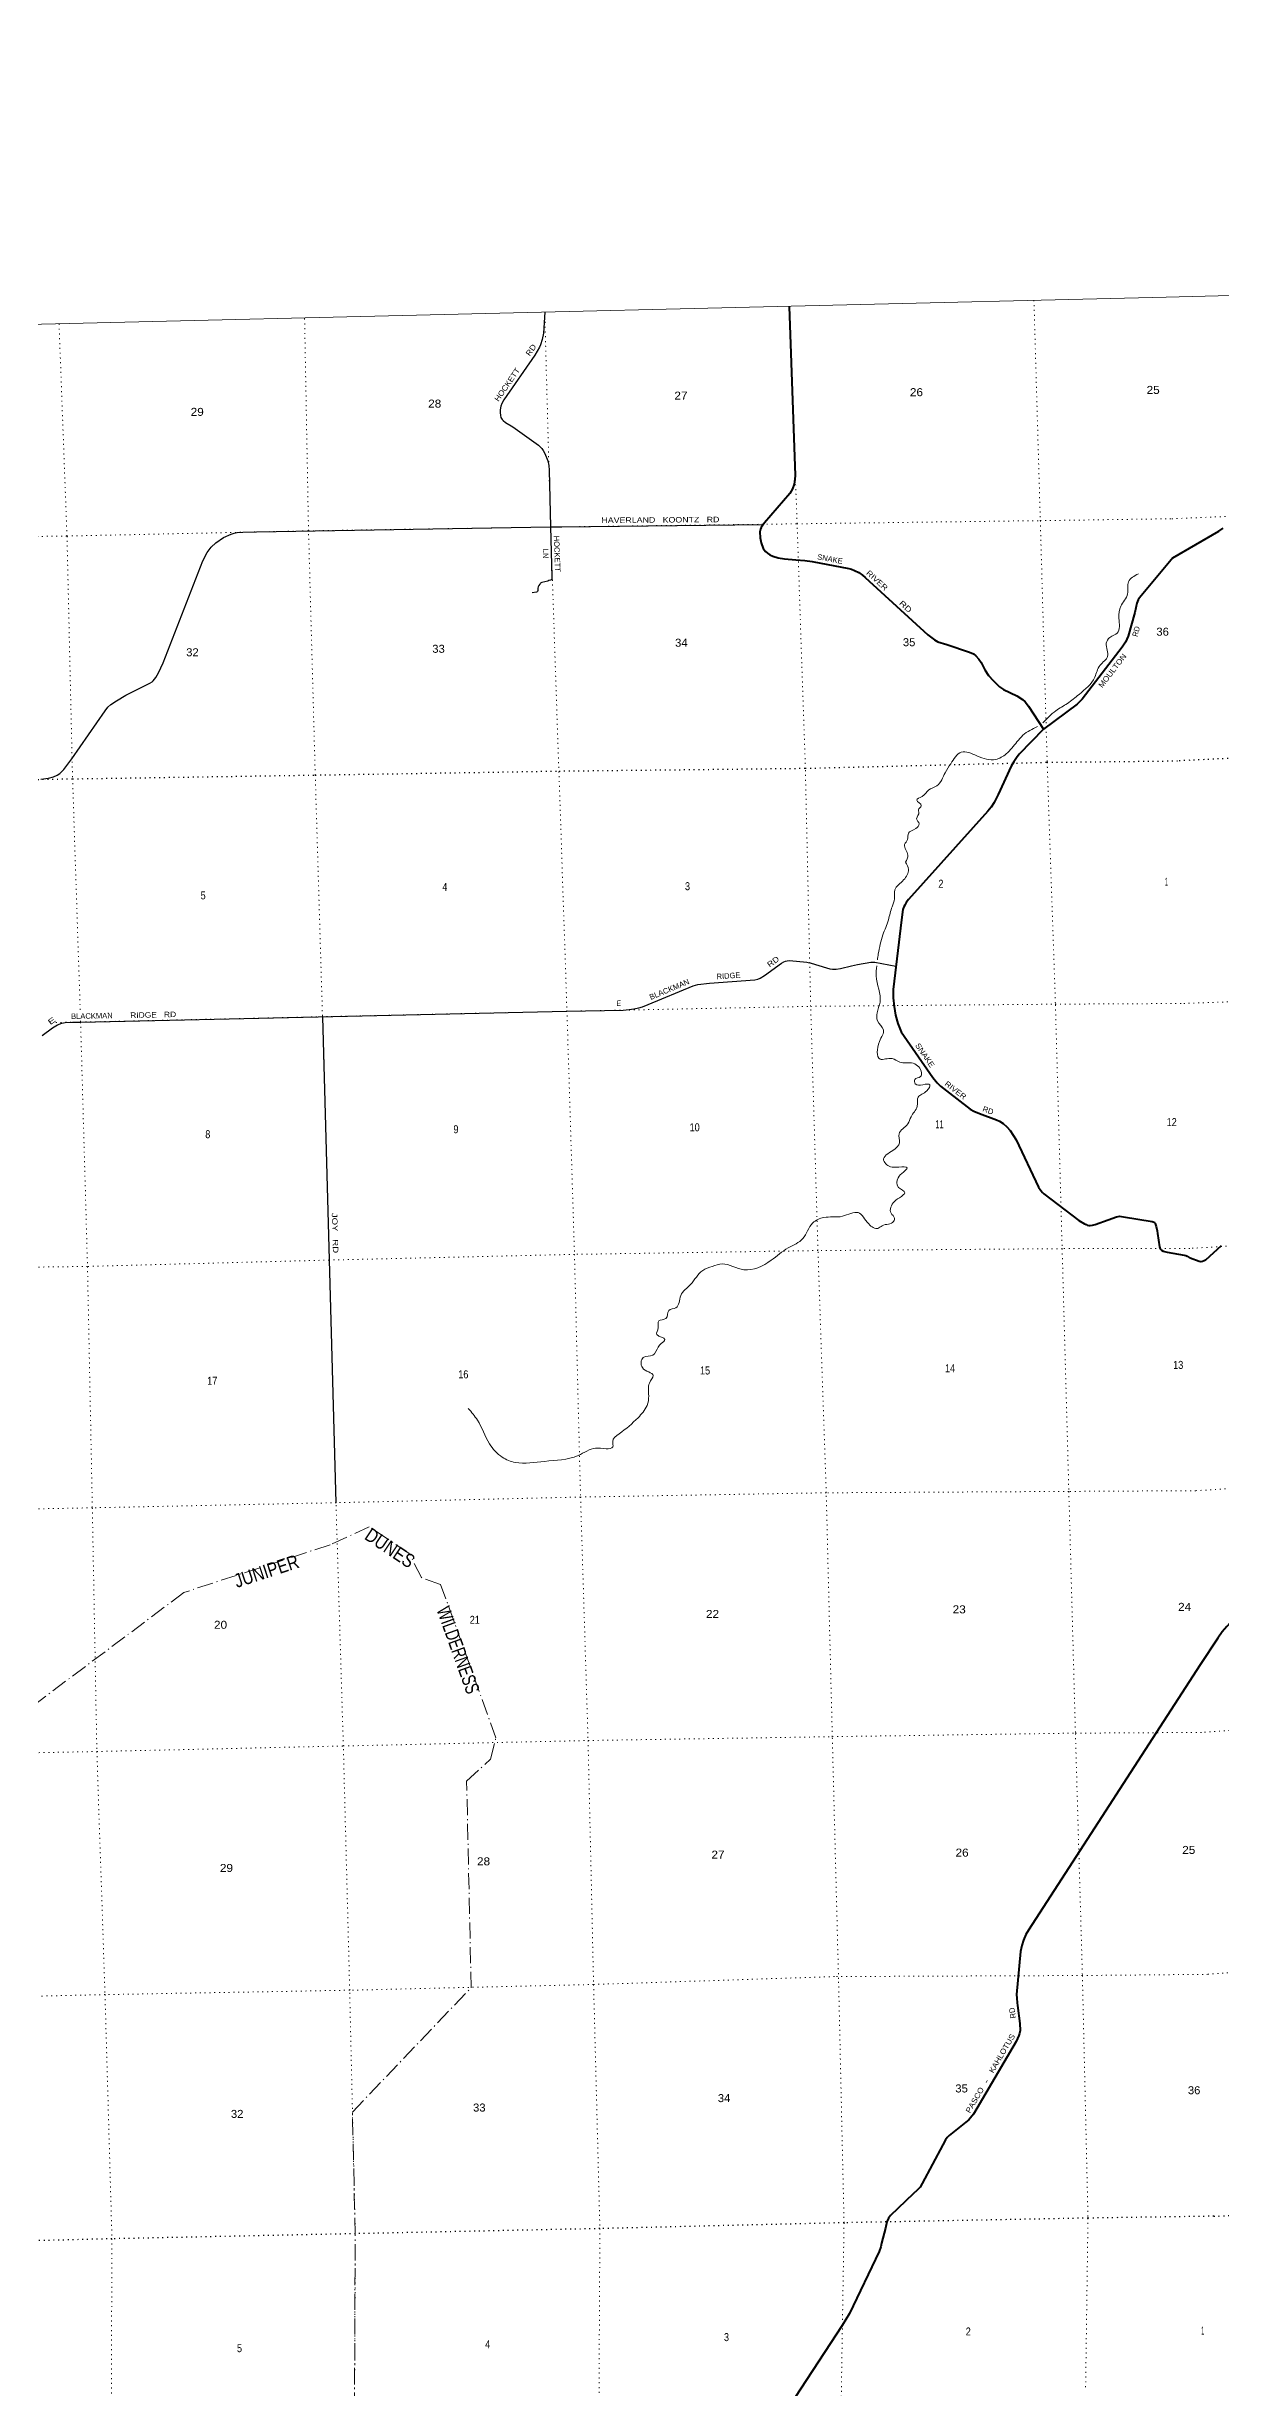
# Model space of a CAD drawing. Header units: feet. Extents: x 505285 to 763886, y -543582 to -353855.
# Drawn here: x 543965 to 569612, y -405035 to -353855 of the extents above; entities that cross this region are included whole.
import ezdxf
from ezdxf.enums import TextEntityAlignment as Align

# ---------------------------------------------------------------- set-up
doc = ezdxf.new("R2010")
doc.units = ezdxf.units.FT
doc.header["$LTSCALE"] = 70
doc.linetypes.add('DOT_DASHED', pattern=[7.7, 5, -1.2, 0.3, -1.2])
doc.linetypes.add('DOTTED', pattern=[1.5, 0.3, -1.2])
for name, color, linetype, lineweight in [('26', 7, 'Continuous', 40), ('27', 7, 'Continuous', 13), ('29', 7, 'Continuous', 25), ('30', 7, 'Continuous', 13), ('39', 7, 'Continuous', 13), ('4', 7, 'Continuous', 13), ('44', 7, 'DOT_DASHED', 13), ('6', 7, 'DOTTED', 25), ('7', 7, 'DOTTED', 13)]:
    doc.layers.add(name, color=color, linetype=linetype, lineweight=lineweight)

msp = doc.modelspace()

# ---------------------------------------------------------------- linework, layer by layer
at = {"layer": '26'}
for points in [[(560192.33, -359530.42), (560322.15, -363230.77), (560318.18, -363311.83), (560302.34, -363419.61), (560261.15, -363524.21), (560205.42, -363626.72), (559652.93, -364265.93), (559581.98, -364365.65), (559567.4, -364402.23), (559551.56, -364462.45), (559554.25, -364593.18), (559576.91, -364703.36), (559624.84, -364824.91), (559670.36, -364888.79), (559714.71, -364926.82), (559771.73, -364964.86), (559834.58, -364993.76), (559952.3, -365028.26), (560090.3, -365051.25), (560337.32, -365072.75), (560530.15, -365091.24), (560690.4, -365113.84), (561491.81, -365264.11), (561550.47, -365280.25), (561617, -365305.6), (561712.03, -365353.15), (561794.39, -365407.04), (561852.44, -365460.27), (563221.76, -366716.41), (563366.17, -366824.2), (563443.24, -366863.53), (563640.82, -366927.55), (564135.15, -367091.08), (564222.53, -367132.96), (564273.21, -367174.17), (564333.4, -367247.07), (564386.05, -367315.41), (564469.33, -367476.58), (564547.24, -367603.67), (564650.23, -367710.26), (564787.99, -367850.92), (564876.65, -367912.95), (565168.13, -368047.44), (565294.84, -368126.69), (565351.87, -368180.57), (565420.81, -368270.42), (565749.27, -368776.58)], [(568575.24, -365032.59), (569582.65, -364445.57), (569680.09, -364380.28)], [(568575.24, -365032.59), (567847.61, -365902.62), (567821.18, -365947.48), (567791.79, -366024.2), (567745.45, -366221.95), (567601, -366740.97), (567575.68, -366811.25), (567544, -366871.48), (567471.36, -366986.48), (566598.79, -368117.8), (566484.7, -368232.44), (565749.27, -368776.58)], [(565749.27, -368776.58), (565220.4, -369326.46), (565161.72, -369400.31), (565103.19, -369488.11), (565045, -369587.33), (564756.04, -370203.47), (564669.27, -370383.89), (564607.42, -370481.84), (564534.44, -370567.23), (562797.02, -372502.57), (562752.17, -372565.37), (562717.82, -372623.02), (562698.81, -372661.06), (562679, -372723.45), (562643.18, -372947.12), (562467.78, -374469.21), (562467.57, -374651.66), (562489.74, -374845.02), (562518.25, -375032.03), (562564.2, -375212.74), (562641.85, -375394.11), (563328.57, -376391.8), (563427.42, -376512.31), (563497.11, -376582.04), (563633.33, -376686.65), (564145.81, -377085.69), (564228.88, -377130.42), (564348.19, -377184.36), (564719.9, -377317.43), (564789.59, -377349.13), (564865.62, -377399.84), (564947.98, -377469.58), (565024.01, -377551.99), (565153.11, -377757.95), (565644.07, -378793.45), (565690.84, -378865.86), (565728.85, -378910.24), (565761.19, -378941.93), (566523.98, -379518.83), (566647.52, -379594.9), (566682.37, -379610.75), (566708.5, -379622.63), (566740.18, -379628.97), (566771.86, -379630.56), (566818.58, -379623.43), (566878.6, -379606.1), (567165.37, -379504.3), (567344.56, -379438.67), (567384.84, -379430.86), (567414.93, -379429.28), (567500.92, -379437.76), (568122.45, -379542.65), (568166.51, -379560.04), (568179.18, -379571.13), (568188.68, -379586.98), (568212.75, -379651.46), (568236.2, -379743.89), (568243.73, -379803.56), (568283.44, -380098.15), (568290.05, -380121.09), (568302.73, -380143.28), (568332.96, -380171.55), (568367.67, -380190.82), (568450.05, -380213.56), (568828.27, -380280.82), (568859.48, -380286.72), (568892.74, -380300.98), (568954.36, -380341.79)], [(569637.01, -380077.93), (569288.05, -380390.33), (569264.63, -380403.35), (569227.88, -380416.18), (569191.12, -380422.16), (569152.66, -380416.18), (568954.36, -380341.79)], [(576460.56, -381216.36), (573202.02, -384933.62), (572878.96, -385317.7), (569964.15, -388175.77), (569755.26, -388398.16), (569658.69, -388517.52), (569563.24, -388652.27), (569174.64, -389236.86)], [(569174.64, -389236.86), (565425.45, -395042.37), (565363.77, -395137.18), (565313.36, -395261.44), (565275.07, -395378.08), (565247.93, -395509.77), (565161.57, -396445.57), (565164.19, -396528.71), (565173.69, -396633.32), (565183.2, -396687.2), (565233.91, -397083.08), (565238.63, -397237.16), (565229.13, -397300.55), (565213.29, -397344.93), (565153.21, -397476.35), (564221.22, -399064.83), (564121.97, -399185.01), (564056.2, -399242.7), (563757.79, -399469.27), (563691.14, -399530.51), (563647.55, -399575.8), (563608.77, -399625.61), (563548.33, -399734.36), (563099.37, -400580.51), (563052.81, -400657.38), (562991.82, -400723.15), (562905.18, -400805.14), (562403.05, -401282.63), (562363.8, -401337.3), (562329.5, -401420.62), (562293.95, -401553.87), (562212.1, -401886.89), (562194.32, -401966.5), (562159.37, -402064.67), (561509.67, -403422.86), (561348.35, -403689.06), (560312.39, -405267.81)]]:
    msp.add_lwpolyline(points, dxfattribs=at)
at = {"layer": '29'}
msp.add_line((549994.25, -375065.98), (550285.23, -385692.93), dxfattribs=at)
for points in [[(554848.58, -359660.22), (554822.03, -360115.81), (554791.19, -360257.22), (554758.06, -360371.89), (554734.78, -360424.28), (554628.93, -360598.25), (553954.37, -361577.78), (553911.78, -361655.21), (553888.51, -361716.32), (553871.06, -361794.9), (553873.66, -361849.53), (553879.79, -361917.12), (553891.42, -361960.77), (553914.68, -362001.51), (553936.56, -362029.12), (553990.3, -362071.35), (554151.77, -362162.52), (554708.88, -362565.96), (554781.33, -362635.9), (554816.24, -362679.55), (554848.27, -362746.51), (554915.11, -362912.35), (554941.29, -363011.29), (554947.96, -363110.04), (554973.11, -364350.94), (555005.63, -365450.34), (555001.48, -365507.11), (554981.08, -365517.84), (554941.3, -365528.47), (554915.64, -365538.39), (554787.17, -365566.3), (554765.36, -365576.48), (554753.32, -365588.72), (554740.64, -365602.67), (554717.37, -365636.14), (554705.74, -365662.33), (554699.92, -365691.43), (554697.01, -365743.81), (554691.38, -365763.98), (554682.47, -365774.36), (554669.38, -365781.64), (554575.09, -365795.63)], [(543832.45, -369871.87), (543998.74, -369851.36), (544110.36, -369819.45), (544193.99, -369779.99), (544246.34, -369745.07), (544338.96, -369659.73), (544508.74, -369424.85), (545236.62, -368372.43), (545299.12, -368298.79), (545366, -368240.6), (545487.14, -368154.51), (545694.64, -368036.89), (546218.12, -367772.08), (546267.56, -367740.07), (546288.07, -367718.59), (546348.98, -367646.95), (546408.37, -367542.53), (546509.99, -367326.63), (547376.26, -365093.46), (547471.55, -364911.54), (547555.24, -364796.31), (547657.68, -364702.02), (547828.04, -364588.11), (547993.17, -364513.92), (548056.96, -364491.13), (548128.38, -364477.77), (548246.03, -364468.34), (548544.46, -364461.5), (554974.25, -364355.49), (555219.14, -364353.21), (559632.92, -364298.5)], [(543862.03, -375473.37), (544086.38, -375308.11), (544198.06, -375239.93), (544294.22, -375203.04), (544365.52, -375188.67), (544522.7, -375184.11), (544703.22, -375183.54), (549895.39, -375068.83), (555334.2, -374945.4), (556562.11, -374919.19), (556694.24, -374905.52), (556796.76, -374889.56), (556901.55, -374869.05), (556985.41, -374847.08), (557107.55, -374800.52), (558096.34, -374387.3), (558195.46, -374362.66), (558448.61, -374331.15), (559439.81, -374259.55), (559509.72, -374244.71), (559556.25, -374224.34), (559653.79, -374162.41), (560024.32, -373890.73), (560071, -373863.5), (560108.81, -373848.95), (560146.62, -373840.22), (560198.65, -373836.24), (560579.52, -373871.16), (560673, -373892.6), (561003.94, -373997.72), (561080.15, -374017.73), (561138.31, -374023.55), (561216.83, -374023.55), (561314.07, -374011.55), (561557.09, -373950.8), (561683.2, -373926.34), (561978.78, -373872.23), (562031.13, -373869.32), (562062.83, -373873.07), (562526.41, -373960.45)]]:
    msp.add_lwpolyline(points, dxfattribs=at)
at = {"layer": '39'}
for points in [[(565733.85, -368641.85), (566019.8, -368376.3), (566272.9, -368214.07), (566527.24, -368017.68), (566871.72, -367638.56), (566986.2, -367378.98), (567152.36, -367186.54), (567123.75, -366897.99), (567201.09, -366769.77), (567363.41, -366673.81), (567400.25, -366351.68), (567438.4, -366087.77), (567588.79, -365819.36), (567608.8, -365551.83), (567823.58, -365380.41)], [(562736.51, -371681.98), (562785.32, -371534.3), (562715.78, -371298.87), (562777.44, -371187.06), (562796.45, -371052.09), (562958.64, -370950.11), (563032.6, -370850.07), (562977.83, -370734.81), (563028.69, -370589.09), (563015.57, -370541.19), (563079.74, -370451.41), (562980.67, -370329.09), (563097.24, -370250.2), (563242.44, -370106.42), (563420.94, -370016.13), (563598.99, -369729.04), (563722.91, -369531.51), (563953.96, -369281.41), (564292.77, -369360.29), (564705.82, -369439.53), (564937.74, -369315.92), (565170.52, -369053.74), (565301.63, -368908.26), (565618.54, -368721.28)], [(562119.34, -373821.04), (562140.15, -373693.3), (562240.92, -373271.36), (562360.01, -372949.43), (562441.68, -372658.45), (562491.99, -372488.65), (562501.61, -372293.64), (562693.25, -372074.53), (562798.39, -371845.29), (562736.51, -371681.98)], [(553177.49, -383632.93), (553375.8, -383885.6), (553642.33, -384403.86), (553919.8, -384696.95), (554201.24, -384811.23), (554844.7, -384789), (555578.03, -384660.35), (555957.55, -384499.35), (556192.6, -384514.24), (556338.06, -384470.87), (556333.46, -384356.5), (556472.1, -384188.77), (556887.35, -383834.19), (557083.95, -383568.79), (557121.28, -383357.1), (557138.97, -383075.56), (557217.49, -382911.16), (556982.9, -382739.62), (557001.95, -382518.3), (557213.45, -382467.44), (557327.75, -382288.2), (557392.23, -382212.47), (557476.45, -382122.25), (557301.55, -382017.67), (557328.17, -381864.46), (557338.84, -381715.61), (557498.15, -381663.9), (557560.46, -381491.83), (557715.53, -381430.17), (557823.86, -381164.7), (558035, -380921.07), (558300.92, -380615.97), (558509.5, -380525.02), (558726.96, -380472.02), (559201.26, -380598.11), (559794.41, -380392.23), (560171.43, -380120.83), (560491.75, -379914.95), (560704.76, -379576.88), (560946.74, -379455.07), (561355.38, -379427.97), (561698.66, -379350.11), (561930.93, -379596), (562131.76, -379693.99), (562222.72, -379635.75), (562475.37, -379541.81), (562493.73, -379467.1), (562419.14, -379362.32), (562485.63, -379109.82), (562647.5, -378993.79), (562716, -378917.98), (562580.84, -378796.45), (562570.14, -378589.84), (562689.63, -378462.7), (562767.83, -378372.61), (562590.88, -378354.43), (562324.88, -378302.06), (562256.4, -378201.15), (562456.18, -377987.89), (562604.89, -377821.94), (562592.41, -377625.42), (562788.09, -377408.23), (562854.77, -377252.12), (562988.02, -377024.26), (563011.5, -376820.92), (563201.03, -376686.2), (563264.2, -376552.26), (563113.72, -376551.57), (562948.76, -376531.11), (562934.59, -376437.04), (563063.51, -376371.94), (563081.74, -376291.21), (562904.52, -376084.26), (562606.99, -376056.69), (562440.75, -375980.03), (562178.22, -375991.85), (562163.56, -375610.62), (562249.92, -375349.65), (562123.11, -375153.64), (562111.22, -374983.21), (562178.08, -374746.77), (562090.87, -374174.35), (562104.77, -373952.57)]]:
    msp.add_spline(points, degree=3, dxfattribs=at)
at = {"layer": '4'}
msp.add_lwpolyline([(505285.47, -360804.74), (536860.22, -360087.99), (568433.96, -359327.81), (600006.62, -358524.19), (631578.15, -357677.15), (663148.48, -356786.68), (694717.55, -355852.8), (726285.32, -354875.48), (757851.71, -353854.74), (763886.04, -536576.2), (732068.3, -537605.06), (700249.18, -538590.15), (668428.73, -539531.49), (636607.03, -540429.04), (604784.11, -541282.83), (572960.06, -542092.84), (541134.91, -542859.08), (509308.75, -543581.54)], close=True, dxfattribs=at)
msp.add_lwpolyline([(505285.47, -360804.74), (536860.22, -360087.99), (568433.96, -359327.81), (600006.62, -358524.19), (631578.15, -357677.15), (663148.48, -356786.68), (694717.55, -355852.8), (726285.32, -354875.48), (757851.71, -353854.74), (763886.04, -536576.2), (732068.3, -537605.06), (700249.18, -538590.15), (668428.73, -539531.49), (636607.03, -540429.04), (604784.11, -541282.83), (572960.06, -542092.84), (541134.91, -542859.08), (509308.75, -543581.54)], close=True, dxfattribs=at)
at = {"layer": '44'}
msp.add_lwpolyline([(550690.14, -405500.21), (550704.95, -401677.97), (550644.59, -399017.27), (553239.97, -396299.28), (553141.55, -391780.99), (553664.3, -391301.54), (553780.11, -390835.09), (552572.64, -387481.94), (552153.94, -387330.53), (551885.23, -386804.29), (551013.34, -386219.07), (550155.6, -386611.53), (546961.47, -387656.01), (542257, -391189.87), (540469.54, -391224.63)], dxfattribs=at)
at = {"layer": '6'}
for points in [[(537091.24, -369965.63), (539463.43, -369940.23), (544529.87, -369862.82), (549832.16, -369779.91), (555162.44, -369692.37), (560543.48, -369631.82), (565826.63, -369501.14), (568685.13, -369470.32)], [(600284.29, -369146.18), (597365.39, -369207.7), (592030.27, -369278.38), (586799.76, -369304.74), (581519.64, -369326.63), (576231.52, -369359.75), (571148.6, -369352.73), (568685.13, -369470.32)], [(569473.3, -401296.64), (572020.04, -401176.26), (577257.59, -401265.24), (582554.7, -401127.31), (585899.08, -401080.33)], [(569473.3, -401296.64), (566722.97, -401337.43), (561391, -401439.06), (556053.62, -401566.93), (550707.85, -401678.91), (545388.15, -401790.32), (540177.22, -401921.41), (537837.88, -401889.22)]]:
    msp.add_lwpolyline(points, dxfattribs=at)
at = {"layer": '7'}
for points in [[(550690.14, -405500.21), (550707.85, -401678.91), (550585.11, -396353.86), (550445.97, -391013.12), (550285.23, -385692.93), (550137.34, -380408.6), (549989.85, -375046.66), (549832.16, -369779.91), (549685, -364439.34), (549598.85, -359786.51)], [(554848.58, -359660.22), (554975.27, -364356.7), (555158.61, -369700.49), (555333.39, -374932.01), (555498.37, -380262.14), (555630.73, -385568.9), (555795.57, -390893.02), (555916.53, -396228.14), (556053.62, -401566.93), (556033.66, -405371.64)], [(561330.16, -405242.99), (561391, -401439.06), (561270.09, -396105.95), (561133.96, -390809.31), (561001.01, -385476.46), (560820.72, -380178.79), (560661.53, -374838.49), (560545.71, -369641.81), (560364.05, -364283.93), (560192.33, -359530.42)], [(565541.52, -359399.24), (565680.75, -364216.77), (565830.6, -369499.04), (566011.07, -374804.74), (566158.05, -380137.28), (566304.49, -385445.74), (566448.55, -390738.18), (566600.68, -396032.45), (566722.97, -401337.43), (566670.02, -405112.04)], [(544232.07, -359914.38), (544405.49, -364553.88), (544527.68, -369854.83), (544694.65, -374939.42)], [(536966.65, -364638.88), (539342.7, -364620.02), (544405.49, -364553.88), (549685, -364439.34), (554975.27, -364356.7), (560360.09, -364286.03), (565680.75, -364216.77), (568554, -364174.87)], [(568554, -364174.87), (570968.1, -364076.3), (576086.7, -364070.23), (581376.47, -364024.99), (586621.18, -364015.25), (591949.97, -364003.06), (597236.64, -363919.72), (600147.3, -363905.86)], [(568816.51, -374775.68), (571276.57, -374682.96), (576402.83, -374664.59), (581700.78, -374625.15), (586978.66, -374584.29), (592238.4, -374539.93), (597485.41, -374401.44), (598607.52, -374395.85)], [(544161.61, -375190.64), (544702.64, -375182.74), (549970.49, -375066.03), (555325.69, -374946.23), (560661.53, -374838.49), (566006.75, -374790.78), (568816.51, -374775.68)], [(544701.69, -375153.86), (544702.64, -375182.74), (544853.86, -380525.23), (544959.51, -385804.47), (545058.28, -391134.06), (545236.85, -396446.84), (545388.15, -401790.32), (545373.27, -405626.9)], [(596199, -379695.31), (592387.55, -379771.02), (587082.34, -379836.81), (581817, -379895.4), (576552.65, -379988.15), (571429.81, -379986.31), (568949.16, -380131.89)], [(568949.16, -380131.89), (566158.05, -380137.28), (560820.72, -380178.79), (555498.37, -380262.14), (550134.83, -380386.57), (544853.86, -380525.23), (539713.8, -380596.53), (537338.99, -380558.66)], [(569080.37, -385430.18), (571576.46, -385269.75), (576669.56, -385282.51), (581635.81, -385187.24)], [(569080.37, -385430.18), (566304.49, -385445.74), (561001.01, -385476.46), (555630.73, -385568.9), (550291.24, -385692.79), (544959.51, -385804.47), (539801.99, -385902.25), (537464.92, -385942.96)], [(595309.42, -390291.46), (592718.3, -390316.71), (587407.85, -390270.06), (582101.95, -390450.46), (576863.3, -390600.77), (571702.4, -390529.67), (569211.29, -390716.87)], [(537588.5, -391226.78), (539904.86, -391235.77), (545058.28, -391134.06), (550445.97, -391013.12), (555795.57, -390893.02), (561133.96, -390809.31), (566454.43, -390732.03), (569211.29, -390716.87)], [(569342.29, -396006.53), (566600.68, -396032.45), (561181.74, -396055.76), (555916.53, -396228.14), (550585.11, -396353.86), (545236.97, -396449.83), (540033.75, -396566.7), (537712.54, -396530.21)], [(569342.29, -396006.53), (571847.51, -395829.23), (574439.18, -395940.86), (576988.4, -395900.92), (582252.4, -395796.12), (587568.22, -395681.77), (591050.84, -395634.8)]]:
    msp.add_lwpolyline(points, dxfattribs=at)

# ---------------------------------------------------------------- texts
at = {"layer": '27'}
for s, rotation, p in [('SNAKE', 349.38, (560797.28, -365062.66)), ('RD', 340.303, (564407.06, -377128.87))]:
    msp.add_text(s, height=120, rotation=rotation, dxfattribs=at).set_placement(p)
for s, rotation, width, p in [('RIVER', 317.48, 1.15, (561864.66, -365376.5)), ('RD', 317.468, 1.3, (562585.34, -366037.6)), ('RD', 74.447, 0.95, (567801.85, -366765.29)), ('MOULTON', 52.358, 1.1, (567034.95, -367883.21)), ('SNAKE', 304.54, 1.1, (562939.09, -375694.9)), ('RIVER', 322.478, 1.1, (563577.72, -376555.69)), ('RD', 99.3, 0.9, (565150.91, -396960.46)), ('KAHLOTUS', 59.599, 1.1, (564654.14, -398177.76)), ('PASCO', 59.599, 1.1, (564144.1, -399052.83)), ('-', 59.599, 1.6, (564526.97, -398411.39))]:
    msp.add_text(s, height=120, rotation=rotation, dxfattribs=dict(at, width=width)).set_placement(p)
at = {"layer": '30'}
for s, rotation, width, p in [('RD', 55.446, 1.15, (554596.7, -360518.8)), ('HOCKETT', 55.446, 1.1, (554077.21, -361275.98)), ('HAVERLAND   KOONTZ   RD', 0.374, 1.2, (557377.67, -364259.16)), ('LN', 271.116, 0.9, (554809.3, -364938.33)), ('RIDGE', 4.132, 0.9, (558869.38, -374229)), ('RD', 36.25, 1.2, (559876.79, -373909.93)), ('BLACKMAN', 22.68, 1.05, (557594.71, -374521.24)), ('E', 36.375, 1.5, (544106.72, -375203.37)), ('RIDGE   RD', 1.142, 1.15, (546290.25, -375082.65)), ('E', 1.654, 0.75, (556467.61, -374830.24)), ('JOY   RD', 271.719, 1.3, (550206.41, -379796.67))]:
    msp.add_text(s, height=120, rotation=rotation, dxfattribs=dict(at, width=width)).set_placement(p, align=Align.CENTER)
for s, rotation, p in [('HOCKETT', 272.116, (555059.43, -364943.26)), ('BLACKMAN', 1.142, (544950.68, -375106.87))]:
    msp.add_text(s, height=120, rotation=rotation, dxfattribs=at).set_placement(p, align=Align.CENTER)
at = {"layer": '44'}
for s, rotation, width, p in [('DUNES', 326.13, 0.85, (550887.23, -386473.6)), ('JUNIPER', 18.108, 0.85, (548118.29, -387558.52)), ('WILDERNESS', 289.804, 0.75, (552477.8, -388029.74))]:
    msp.add_text(s, height=300, rotation=rotation, dxfattribs=dict(at, width=width)).set_placement(p)
at = {"layer": '7'}
for s, width, p in [('26', 1.1, (562830.39, -361494.95)), ('25', 1.1, (568004.42, -361445.41)), ('29', 1.1, (547108.9, -361925.78)), ('28', 1.1, (552300.37, -361744.57)), ('27', 1.1, (557682.52, -361569.8)), ('33', 1.05, (552390.27, -367106.38)), ('34', 1.05, (557697.9, -366973.67)), ('35', 1.05, (562676.71, -366962.77)), ('36', 1.05, (568217.36, -366733.28)), ('32', 1.05, (547010.93, -367182.48)), ('2', 0.85, (563452.56, -372244.82)), ('1', 0.4, (568405.49, -372199.46)), ('5', 0.85, (547325.97, -372497.94)), ('4', 0.85, (552609.94, -372315.19)), ('3', 0.85, (557913.73, -372298.52)), ('8', 0.85, (547428.33, -377721.18)), ('9', 0.85, (552852.44, -377613.49)), ('10', 0.85, (558014.45, -377570.7)), ('11', 0.65, (563384.77, -377505.1)), ('12', 0.85, (568441.99, -377456.72)), ('16', 0.85, (552957.9, -382973.06)), ('15', 0.85, (558241.97, -382889.17)), ('14', 0.85, (563597.3, -382838.61)), ('13', 0.85, (568584.37, -382766.98)), ('17', 0.85, (547470.36, -383114.28)), ('23', 1.1, (563765.02, -388112.45)), ('24', 1.1, (568692.58, -388058.18)), ('20', 1.1, (547618.92, -388449.26)), ('21', 0.85, (553209.05, -388341.53)), ('22', 1.1, (558372.36, -388213.07)), ('28', 1.1, (553367.88, -393623.54)), ('27', 1.1, (558492.18, -393476.28)), ('26', 1.1, (563827.37, -393432.42)), ('25', 1.1, (568782.51, -393373.22)), ('29', 1.1, (547747.93, -393767.66)), ('34', 1.05, (558630.96, -398800.97)), ('35', 1.05, (563823.14, -398589.63)), ('36', 1.05, (568906.46, -398628.92)), ('32', 1.05, (547988.31, -399146.35)), ('33', 1.05, (553282.01, -399006.95)), ('2', 0.85, (564050.84, -403904.65)), ('1', 0.4, (569200.06, -403883.36)), ('5', 0.85, (548120.83, -404269.6)), ('4', 0.85, (553545.14, -404184.76)), ('3', 0.85, (558765.5, -404027.35))]:
    msp.add_text(s, height=175, dxfattribs=dict(at, width=width)).set_placement(p)

doc.saveas('drawing.dxf')
